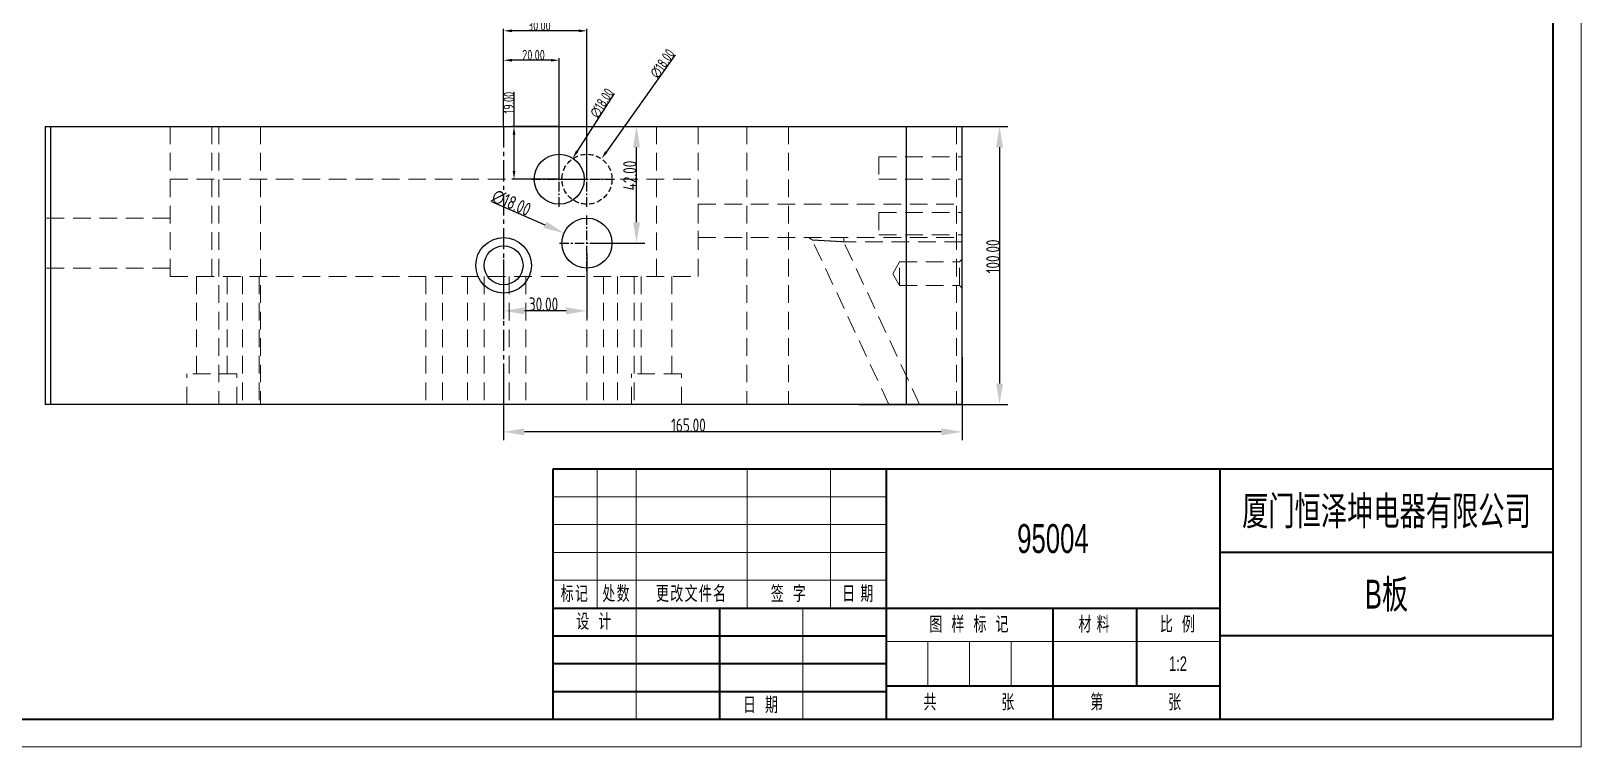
# Model space of a CAD drawing. Header units: millimetres. Extents: x 877 to 3677, y 1642 to 2236.
# Drawn here: x 2094 to 2652, y 1642 to 1899 of the extents above; entities that cross this region are included whole.
import ezdxf
from ezdxf.enums import TextEntityAlignment as Align

# ---------------------------------------------------------------- set-up
doc = ezdxf.new("R2010")
doc.units = ezdxf.units.MM
doc.linetypes.add('CENTER', pattern=[0.6, 0.375, -0.075, 0.075, -0.075])
doc.linetypes.add('HIDDEN', pattern=[9.525, 6.35, -3.175])
doc.layers.get('Defpoints').update_dxf_attribs({"lineweight": 5})
for name, color, linetype, lineweight in [('DEFAULT_2', 8, 'HIDDEN', 18), ('dim', 82, 'Continuous', 9), ('文字层', 3, 'Continuous', 18), ('粗实线', 7, 'Continuous', 30), ('粗实线层', 7, 'Continuous', 35), ('细实线层', 7, 'Continuous', 18)]:
    doc.layers.add(name, color=color, linetype=linetype, lineweight=lineweight)
doc.styles.add('标准', font='FSGB2312.ttf', dxfattribs={"width": 0.667})
doc.styles.add('标注', font='isocp.shx', dxfattribs={"width": 0.8, "bigfont": 'hztxt.shx'})
doc.dimstyles.new('副本 a4', dxfattribs={"dimscale": 1.5, "dimtxt": 3.2, "dimasz": 5, "dimexe": 2, "dimexo": 0, "dimgap": 0, "dimtad": 1, "dimzin": 0, "dimdsep": 46, "dimtxsty": '标注', "dimcen": 0, "dimdle": 3, "dimclrd": 4, "dimclre": 4, "dimclrt": 6, "dimazin": 0, "dimtfac": 1, "dimtofl": 0, "dimtmove": 0, "dimatfit": 3, "dimfxl": 0, "dimtolj": 1, "dimarcsym": 0})

# ---------------------------------------------------------------- blocks, each defined once
blk = doc.blocks.new('A3图框')
at = {"layer": '粗实线层'}
for p, q in [((205, -143.5), (205, 143.5)), ((-185, -143.5), (205, -143.5))]:
    blk.add_line(p, q, dxfattribs=at)
at = {"layer": '细实线层'}
for p, q in [((210, -148.5), (210, 148.5)), ((-210, -148.5), (210, -148.5))]:
    blk.add_line(p, q, dxfattribs=at)
at = {"layer": '文字层', "style": '标准', "width": 0.667}
blk.add_attdef('图纸编号', text='', height=5.19, rotation=180, dxfattribs=at).set_placement((-160, 138.5), align=Align.MIDDLE_CENTER)
for tag, p in [('登记', (-197.5, -91)), ('旧底图总号', (-197.5, -101)), ('底图总号', (-197.5, -111)), ('签字', (-197.5, -121)), ('签字日期', (-197.5, -131)), ('档案员', (-203.75, -141)), ('日期', (-191.25, -141))]:
    blk.add_attdef(tag, text='', height=2.6, dxfattribs=at).set_placement(p, align=Align.MIDDLE_CENTER)
blk = doc.blocks.new('A3标题栏')
at = {"layer": '粗实线层'}
for p, q in [((-180, 45), (-180, 0)), ((0, 45), (-180, 45)), ((-120, 45), (-120, 0)), ((-60, 45), (-60, 0)), ((0, 0), (0, 45)), ((0, 30), (-60, 30)), ((-180, 20), (-60, 20)), ((-150, 20), (-150, 0)), ((-90, 20), (-90, 0)), ((-75, 20), (-75, 6)), ((-180, 15), (-120, 15)), ((0, 15), (-60, 15)), ((-180, 10), (-120, 10)), ((-120, 6), (-60, 6)), ((-180, 5), (-120, 5)), ((-180, 0), (0, 0))]:
    blk.add_line(p, q, dxfattribs=at)
at = {"layer": '细实线层'}
for p, q in [((-172, 45), (-172, 20)), ((-165, 45), (-165, 0)), ((-145, 45), (-145, 20)), ((-130, 45), (-130, 20)), ((-180, 40), (-120, 40)), ((-180, 35), (-120, 35)), ((-180, 30), (-120, 30)), ((-180, 25), (-120, 25)), ((-135, 20), (-135, 0)), ((-120, 14), (-60, 14)), ((-112.5, 14), (-112.5, 6)), ((-105, 14), (-105, 6)), ((-97.5, 14), (-97.5, 6))]:
    blk.add_line(p, q, dxfattribs=at)
at = {"layer": '文字层', "attachment_point": 5, "line_spacing_factor": 0.963108, "style": '标准'}
for s, insert, char_height, width in [('\\T1.1;标记', (-176, 22.5), 2.569, 14), ('\\T1.1;处数', (-168.5, 22.5), 2.569, 12), ('\\T1.1;更改文件名', (-155, 22.5), 2.5694, 38), ('\\T1.1;签  字', (-137.5, 22.5), 2.569, 28), ('\\T1.1;日 期', (-125, 22.5), 2.569, 18), ('\\T1.1;设  计', (-172.5, 17.5), 2.569, 28), ('\\T1.1;图  样  标  记', (-105, 17), 2.5694, 58), ('{\\T1.1;材 料}', (-82.5, 17), 2.5694, 28), ('\\T1.1;比  例', (-67.5, 17), 2.569, 28), ('\\T1.1;日  期', (-142.5, 2.5), 2.569, 28), ('\\T1.1;共', (-112, 3), 2.569, 8), ('\\T1.1;张', (-98, 3), 2.569, 8), ('\\T1.1;第', (-82, 3), 2.569, 8), ('\\T1.1;张', (-68, 3), 2.569, 8)]:
    blk.add_mtext(s, dxfattribs=dict(at, insert=insert, char_height=char_height, width=width))
at = {"layer": '文字层', "style": '标准'}
for tag, height, width, p in [('标记D', 2.6, 0.667, (-176, 42.5)), ('处数D', 2.6, 0.620663, (-168.5, 42.5)), ('更改文件名D', 2.6, 0.667, (-155, 42.5)), ('更改签字D', 2.6, 0.667, (-137.5, 42.5)), ('更改日期D', 2.6, 0.512634, (-125, 42.5)), ('标记C', 2.6, 0.667, (-176, 37.5)), ('处数C', 2.6, 0.620663, (-168.5, 37.5)), ('更改文件名C', 2.6, 0.667, (-155, 37.5)), ('更改签字C', 2.6, 0.667, (-137.5, 37.5)), ('更改日期C', 2.6, 0.512634, (-125, 37.5)), ('单位名称', 5.19, 0.667, (-30, 37.5)), ('标记B', 2.6, 0.667, (-176, 32.5)), ('处数B', 2.6, 0.620663, (-168.5, 32.5)), ('更改文件名B', 2.6, 0.667, (-155, 32.5)), ('更改签字B', 2.6, 0.667, (-137.5, 32.5)), ('更改日期B', 2.6, 0.512634, (-125, 32.5)), ('模具编号', 5.19, 0.667, (-90, 32.5)), ('标记A', 2.6, 0.667, (-176, 27.5)), ('处数A', 2.6, 0.620663, (-168.5, 27.5)), ('更改文件名A', 2.6, 0.667, (-155, 27.5)), ('更改签字A', 2.6, 0.667, (-137.5, 27.5)), ('更改日期A', 2.6, 0.512634, (-125, 27.5)), ('图纸名称', 5.19, 0.667, (-30, 22.5)), ('设计', 2.6, 0.667, (-157.5, 17.5)), ('图样标记S', 2.6, 0.370235, (-116.25, 10)), ('图样标记A', 2.6, 0.370235, (-108.75, 10)), ('图样标记B', 2.6, 0.370235, (-101.25, 10)), ('图样标记C', 2.6, 0.370235, (-93.75, 10)), ('材料', 2.6, 0.667, (-82.5, 10)), ('图纸比例', 2.6, 0.667, (-67.5, 10)), ('图纸编号', 5.19, 0.667, (-30, 7.5)), ('设计日期', 2.6, 0.667, (-127.5, 2.5)), ('页数', 2.6, 0.667, (-105, 3)), ('页码', 2.6, 0.667, (-75, 3))]:
    blk.add_attdef(tag, text='', height=height, dxfattribs=dict(at, width=width)).set_placement(p, align=Align.MIDDLE_CENTER)
blk = doc.blocks.new('A3A-C-Mechanical')
blk.add_blockref('A3图框', (0, 0))
blk.add_blockref('A3标题栏', (205, -143.5)).add_auto_attribs({'图纸名称': 'B板', '模具编号': '95004', '图纸比例': '1:2', '单位名称': '厦门恒泽坤电器有限公司'})
blk = doc.blocks.new('*D274')
at = {"layer": 'Defpoints', "color": 0, "transparency": 16777216}
for p in [(2305.31, 1864.99), (2311.65, 1864.99), (2297.5, 1822.99)]:
    blk.add_point(p, dxfattribs=at)
at = {"layer": '粗实线', "color": 4, "lineweight": -2, "transparency": 16777216}
for p, q in [((2305.31, 1864.99), (2314.65, 1864.99)), ((2311.65, 1830.49), (2311.65, 1857.49)), ((2297.5, 1822.99), (2314.65, 1822.99))]:
    blk.add_line(p, q, dxfattribs=at)
at = {"layer": '粗实线', "color": 4, "transparency": 16777216}
for points in [[(2310.4, 1857.49), (2312.9, 1857.49), (2311.65, 1864.99)], [(2310.4, 1830.49), (2312.9, 1830.49), (2311.65, 1822.99)]]:
    blk.add_solid(points, dxfattribs=at)
at = {"layer": '粗实线', "color": 6, "transparency": 16777216, "insert": (2309.25, 1847.31), "char_height": 4.8, "attachment_point": 5, "rotation": 90, "style": '标注'}
blk.add_mtext('\\A1;42.00', dxfattribs=at)
blk = doc.blocks.new('*D275')
at = {"layer": 'Defpoints', "color": 0, "transparency": 16777216}
for p in [(2293.83, 1819.24), (2263.83, 1817.05), (2263.83, 1798.64)]:
    blk.add_point(p, dxfattribs=at)
at = {"layer": '粗实线', "color": 4, "lineweight": -2, "transparency": 16777216}
for p, q in [((2293.83, 1819.24), (2293.83, 1795.64)), ((2263.83, 1817.05), (2263.83, 1795.64)), ((2286.33, 1798.64), (2271.33, 1798.64))]:
    blk.add_line(p, q, dxfattribs=at)
at = {"layer": '粗实线', "color": 4, "transparency": 16777216}
for points in [[(2271.33, 1799.89), (2271.33, 1797.39), (2263.83, 1798.64)], [(2286.33, 1799.89), (2286.33, 1797.39), (2293.83, 1798.64)]]:
    blk.add_solid(points, dxfattribs=at)
at = {"layer": '粗实线', "color": 6, "transparency": 16777216, "insert": (2278.21, 1801.04), "char_height": 4.8, "attachment_point": 5, "style": '标注'}
blk.add_mtext('\\A1;30.00', dxfattribs=at)
blk = doc.blocks.new('*D276')
at = {"layer": 'Defpoints', "color": 0, "transparency": 16777216}
for p in [(2285.59, 1826.59), (2302.08, 1819.38)]:
    blk.add_point(p, dxfattribs=at)
at = {"layer": '粗实线', "color": 4, "lineweight": -2, "transparency": 16777216}
blk.add_line((2259.53, 1837.99), (2278.72, 1829.6), dxfattribs=at)
at = {"layer": '粗实线', "color": 4, "transparency": 16777216}
blk.add_solid([(2279.22, 1830.74), (2278.21, 1828.45), (2285.59, 1826.59)], dxfattribs=at)
at = {"layer": '粗实线', "color": 6, "transparency": 16777216, "insert": (2266.65, 1837.5), "char_height": 4.8, "attachment_point": 5, "rotation": 336.3723, "style": '标注'}
blk.add_mtext('\\A1;∅18.00', dxfattribs=at)
blk = doc.blocks.new('*D277')
at = {"layer": 'Defpoints', "color": 0, "transparency": 16777216}
for p in [(2401.12, 1864.99), (2391.76, 1764.99), (2442.29, 1764.99)]:
    blk.add_point(p, dxfattribs=at)
at = {"layer": '粗实线', "color": 4, "lineweight": -2, "transparency": 16777216}
for p, q in [((2401.12, 1864.99), (2445.29, 1864.99)), ((2442.29, 1857.49), (2442.29, 1772.49)), ((2391.76, 1764.99), (2445.29, 1764.99))]:
    blk.add_line(p, q, dxfattribs=at)
at = {"layer": '粗实线', "color": 4, "transparency": 16777216}
for points in [[(2441.04, 1857.49), (2443.54, 1857.49), (2442.29, 1864.99)], [(2441.04, 1772.49), (2443.54, 1772.49), (2442.29, 1764.99)]]:
    blk.add_solid(points, dxfattribs=at)
at = {"layer": '粗实线', "color": 6, "transparency": 16777216, "insert": (2439.89, 1818.22), "char_height": 4.8, "attachment_point": 5, "rotation": 90, "style": '标注'}
blk.add_mtext('\\A1;100.00', dxfattribs=at)
blk = doc.blocks.new('*D282')
at = {"layer": 'Defpoints', "color": 0, "transparency": 16777216}
for p in [(2428.83, 1782.01), (2263.83, 1778.63), (2263.83, 1755.1)]:
    blk.add_point(p, dxfattribs=at)
at = {"layer": '粗实线', "color": 4, "lineweight": -2, "transparency": 16777216}
for p, q in [((2428.83, 1782.01), (2428.83, 1752.1)), ((2263.83, 1778.63), (2263.83, 1752.1)), ((2421.33, 1755.1), (2271.33, 1755.1))]:
    blk.add_line(p, q, dxfattribs=at)
at = {"layer": '粗实线', "color": 4, "transparency": 16777216}
for points in [[(2271.33, 1756.35), (2271.33, 1753.85), (2263.83, 1755.1)], [(2421.33, 1756.35), (2421.33, 1753.85), (2428.83, 1755.1)]]:
    blk.add_solid(points, dxfattribs=at)
at = {"layer": '粗实线', "color": 6, "transparency": 16777216, "insert": (2330.34, 1757.5), "char_height": 4.8, "attachment_point": 5, "style": '标注'}
blk.add_mtext('\\A1;165.00', dxfattribs=at)
blk = doc.blocks.new('*D349')
at = {"layer": 'Defpoints', "color": 0, "transparency": 16777216}
for p in [(2267.58, 1864.99), (2283.83, 1864.99), (2283.83, 1845.99)]:
    blk.add_point(p, dxfattribs=at)
at = {"layer": 'dim', "color": 4, "linetype": 'Continuous', "lineweight": -2, "transparency": 16777216}
for p, q in [((2267.58, 1864.99), (2267.58, 1877.44)), ((2283.83, 1864.99), (2266.83, 1864.99)), ((2267.58, 1848.99), (2267.58, 1861.99)), ((2283.83, 1845.99), (2266.83, 1845.99))]:
    blk.add_line(p, q, dxfattribs=at)
at = {"layer": 'dim', "color": 4, "transparency": 16777216}
for points in [[(2267.08, 1861.99), (2268.08, 1861.99), (2267.58, 1864.99)], [(2267.08, 1848.99), (2268.08, 1848.99), (2267.58, 1845.99)]]:
    blk.add_solid(points, dxfattribs=at)
at = {"layer": 'dim', "color": 6, "transparency": 16777216, "insert": (2265.7, 1873.53), "char_height": 3.75, "attachment_point": 5, "rotation": 90, "style": '标注'}
blk.add_mtext('\\A1;19.00', dxfattribs=at)
blk = doc.blocks.new('*D350')
at = {"layer": 'Defpoints', "color": 0, "transparency": 16777216}
for p in [(2288.7, 1853.56), (2278.96, 1838.42)]:
    blk.add_point(p, dxfattribs=at)
at = {"layer": 'dim', "color": 4, "linetype": 'Continuous', "lineweight": -2, "transparency": 16777216}
blk.add_line((2303.64, 1876.78), (2290.32, 1856.08), dxfattribs=at)
at = {"layer": 'dim', "color": 4, "transparency": 16777216}
blk.add_solid([(2289.9, 1856.35), (2290.74, 1855.81), (2288.7, 1853.56)], dxfattribs=at)
at = {"layer": 'dim', "color": 6, "transparency": 16777216, "insert": (2299.22, 1873.38), "char_height": 3.75, "attachment_point": 5, "rotation": 57.2518, "style": '标注'}
blk.add_mtext('\\A1;∅18.00', dxfattribs=at)
blk = doc.blocks.new('*D363')
at = {"layer": 'Defpoints', "color": 0, "transparency": 16777216}
for p in [(2263.83, 1888.79), (2263.83, 1864.99), (2283.83, 1845.99)]:
    blk.add_point(p, dxfattribs=at)
at = {"layer": 'dim', "color": 4, "linetype": 'Continuous', "lineweight": -2, "transparency": 16777216}
for p, q in [((2263.83, 1864.99), (2263.83, 1889.54)), ((2280.83, 1888.79), (2266.83, 1888.79)), ((2283.83, 1845.99), (2283.83, 1889.54))]:
    blk.add_line(p, q, dxfattribs=at)
at = {"layer": 'dim', "color": 4, "transparency": 16777216}
for points in [[(2266.83, 1889.29), (2266.83, 1888.29), (2263.83, 1888.79)], [(2280.83, 1889.29), (2280.83, 1888.29), (2283.83, 1888.79)]]:
    blk.add_solid(points, dxfattribs=at)
at = {"layer": 'dim', "color": 6, "transparency": 16777216, "insert": (2274.6, 1890.67), "char_height": 3.75, "attachment_point": 5, "style": '标注'}
blk.add_mtext('\\A1;20.00', dxfattribs=at)
blk = doc.blocks.new('*D364')
at = {"layer": 'Defpoints', "color": 0, "transparency": 16777216}
for p in [(2263.83, 1899.37), (2263.83, 1864.99), (2293.83, 1845.99)]:
    blk.add_point(p, dxfattribs=at)
at = {"layer": 'dim', "color": 4, "linetype": 'Continuous', "lineweight": -2, "transparency": 16777216}
for p, q in [((2263.83, 1864.99), (2263.83, 1900.12)), ((2290.83, 1899.37), (2266.83, 1899.37)), ((2293.83, 1845.99), (2293.83, 1900.12))]:
    blk.add_line(p, q, dxfattribs=at)
at = {"layer": 'dim', "color": 4, "transparency": 16777216}
for points in [[(2266.83, 1899.87), (2266.83, 1898.87), (2263.83, 1899.37)], [(2290.83, 1899.87), (2290.83, 1898.87), (2293.83, 1899.37)]]:
    blk.add_solid(points, dxfattribs=at)
at = {"layer": 'dim', "color": 6, "transparency": 16777216, "insert": (2276.67, 1901.25), "char_height": 3.75, "attachment_point": 5, "style": '标注'}
blk.add_mtext('\\A1;30.00', dxfattribs=at)
blk = doc.blocks.new('*D365')
at = {"layer": 'Defpoints', "color": 0, "transparency": 16777216}
for p in [(2299.03, 1853.33), (2288.63, 1838.64)]:
    blk.add_point(p, dxfattribs=at)
at = {"layer": 'dim', "color": 4, "linetype": 'Continuous', "lineweight": -2, "transparency": 16777216}
blk.add_line((2325.56, 1890.79), (2300.77, 1855.78), dxfattribs=at)
at = {"layer": 'dim', "color": 4, "transparency": 16777216}
blk.add_solid([(2300.36, 1856.07), (2301.18, 1855.49), (2299.03, 1853.33)], dxfattribs=at)
at = {"layer": 'dim', "color": 6, "transparency": 16777216, "insert": (2321, 1887.59), "char_height": 3.75, "attachment_point": 5, "rotation": 54.6944, "style": '标注'}
blk.add_mtext('\\A1;∅18.00', dxfattribs=at)

msp = doc.modelspace()

# ---------------------------------------------------------------- linework, layer by layer
at = {"color": 7, "linetype": 'Continuous'}
for p, q in [((2098.832, 1864.986), (2098.832, 1764.986)), ((2098.832, 1864.986), (2428.832, 1864.986)), ((2100.832, 1864.986), (2100.832, 1764.986)), ((2408.832, 1764.986), (2408.832, 1864.986)), ((2428.832, 1764.986), (2428.832, 1864.986)), ((2428.832, 1764.986), (2098.832, 1764.986))]:
    msp.add_line(p, q, dxfattribs=at)
at = {"color": 1, "linetype": 'CENTER', "ltscale": 20.32}
msp.add_line((2263.832, 1864.986), (2263.832, 1764.986), dxfattribs=at)
at = {"color": 1, "linetype": 'CENTER', "ltscale": 9.144}
for p, q in [((2283.832, 1836.086), (2283.832, 1855.886)), ((2293.832, 1836.086), (2293.832, 1855.886)), ((2273.932, 1845.986), (2293.732, 1845.986)), ((2283.932, 1845.986), (2303.732, 1845.986)), ((2293.832, 1813.086), (2293.832, 1832.886)), ((2283.932, 1822.986), (2303.732, 1822.986))]:
    msp.add_line(p, q, dxfattribs=at)
at = {"color": 7, "linetype": 'Continuous'}
for centre, radius in [((2283.832, 1845.986), 9), ((2293.832, 1822.986), 9), ((2263.832, 1814.986), 10), ((2263.832, 1814.986), 7)]:
    msp.add_circle(centre, radius, dxfattribs=at)
at = {"color": 8, "linetype": 'HIDDEN', "ltscale": 0.3}
msp.add_circle((2293.832, 1845.986), 9, dxfattribs=at)
at = {"layer": 'DEFAULT_2', "color": 8, "linetype": 'HIDDEN'}
for p, q in [((2098.832, 1864.836), (2143.832, 1864.836)), ((2143.832, 1864.986), (2143.832, 1810.986)), ((2158.832, 1864.986), (2158.832, 1810.986)), ((2161.332, 1864.986), (2161.332, 1764.986)), ((2176.332, 1864.986), (2176.332, 1764.986)), ((2187.543, 1864.986), (2187.543, 1864.836)), ((2187.543, 1864.836), (2197.543, 1864.836)), ((2197.543, 1864.986), (2197.543, 1864.836)), ((2272.122, 1864.986), (2272.122, 1864.836)), ((2272.122, 1864.836), (2282.122, 1864.836)), ((2282.122, 1864.986), (2282.122, 1864.836)), ((2318.832, 1810.986), (2318.832, 1864.986)), ((2333.832, 1864.986), (2333.832, 1810.986)), ((2351.332, 1864.986), (2351.332, 1764.986)), ((2366.332, 1864.986), (2366.332, 1764.986)), ((2426.832, 1864.986), (2426.832, 1764.986)), ((2398.832, 1853.986), (2398.832, 1845.986)), ((2398.832, 1853.986), (2428.832, 1853.986)), ((2143.832, 1845.986), (2333.832, 1845.986)), ((2398.832, 1845.986), (2428.832, 1845.986)), ((2333.799, 1836.986), (2333.799, 1824.986)), ((2333.799, 1836.986), (2428.832, 1836.986)), ((2143.832, 1831.986), (2098.832, 1831.986)), ((2398.832, 1833.986), (2428.832, 1833.986)), ((2398.832, 1833.986), (2398.832, 1825.986)), ((2333.799, 1824.986), (2428.832, 1824.986)), ((2373.534, 1824.986), (2374.894, 1824.12)), ((2374.894, 1824.12), (2374.894, 1824.12)), ((2402.468, 1764.986), (2374.894, 1824.12)), ((2386.223, 1824.986), (2386.223, 1823.486)), ((2398.832, 1825.986), (2428.832, 1825.986)), ((2428.832, 1823.486), (2386.223, 1823.486)), ((2413.502, 1764.986), (2386.223, 1823.486)), ((2143.832, 1813.986), (2098.832, 1813.986)), ((2403.832, 1811.986), (2406.286, 1816.236)), ((2406.286, 1816.236), (2427.832, 1816.236)), ((2406.286, 1807.736), (2406.286, 1816.236)), ((2427.832, 1816.236), (2428.832, 1817.236)), ((2427.832, 1807.736), (2427.832, 1816.236)), ((2143.832, 1810.986), (2333.832, 1810.986)), ((2153.332, 1810.986), (2153.332, 1775.986)), ((2164.332, 1810.986), (2164.332, 1775.986)), ((2169.836, 1810.986), (2169.836, 1764.986)), ((2175.836, 1810.986), (2175.836, 1764.986)), ((2235.832, 1810.986), (2235.832, 1764.986)), ((2241.832, 1810.986), (2241.832, 1764.986)), ((2250.832, 1810.986), (2250.832, 1764.986)), ((2256.832, 1810.986), (2256.832, 1764.986)), ((2265.832, 1810.986), (2265.832, 1764.986)), ((2271.832, 1810.986), (2271.832, 1764.986)), ((2293.829, 1810.986), (2293.829, 1764.986)), ((2299.829, 1810.986), (2299.829, 1764.986)), ((2304.832, 1810.986), (2304.832, 1764.986)), ((2310.832, 1810.986), (2310.832, 1764.986)), ((2313.332, 1810.986), (2313.332, 1775.986)), ((2324.332, 1810.986), (2324.332, 1775.986)), ((2403.832, 1811.986), (2406.286, 1807.736)), ((2406.286, 1807.736), (2427.832, 1807.736)), ((2427.832, 1807.736), (2428.832, 1806.736)), ((2149.832, 1764.986), (2149.832, 1775.986)), ((2167.832, 1775.986), (2149.832, 1775.986)), ((2167.832, 1764.986), (2167.832, 1775.986)), ((2309.832, 1764.986), (2309.832, 1775.986)), ((2327.832, 1775.986), (2309.832, 1775.986)), ((2327.832, 1764.986), (2327.832, 1775.986))]:
    msp.add_line(p, q, dxfattribs=at)
for points, knots in [([(2386.223, 1823.486), (2385.531, 1823.52), (2384.165, 1823.599), (2382.164, 1823.715), (2380.28, 1823.818), (2378.812, 1823.901), (2377.746, 1823.961), (2377.05, 1823.999), (2376.437, 1824.033), (2375.918, 1824.063), (2375.547, 1824.084), (2375.304, 1824.098), (2375.165, 1824.104), (2375.055, 1824.11), (2374.974, 1824.112), (2374.926, 1824.118), (2374.9, 1824.116), (2374.894, 1824.12)], [0, 0, 0, 0, 0.1832229, 0.3617262, 0.5299348, 0.6822569, 0.7504342, 0.8121504, 0.8665236, 0.9126734, 0.9497605, 0.9646503, 0.9769708, 0.9866706, 0.9937433, 0.9981848, 1, 1, 1, 1]), ([(2374.894, 1824.12), (2374.894, 1824.119), (2374.902, 1824.12), (2374.912, 1824.117), (2374.932, 1824.117), (2374.973, 1824.114), (2375.044, 1824.111), (2375.152, 1824.105), (2375.289, 1824.098), (2375.455, 1824.089), (2375.649, 1824.078), (2375.961, 1824.06), (2376.414, 1824.035), (2377.025, 1824.001), (2377.721, 1823.962), (2378.491, 1823.919), (2379.325, 1823.872), (2380.539, 1823.804), (2382.15, 1823.716), (2384.158, 1823.599), (2385.528, 1823.52), (2386.223, 1823.486)], [0, 0, 0, 0, 0.000381, 0.0014379, 0.0031709, 0.0055774, 0.0123991, 0.0218791, 0.0339931, 0.0486912, 0.0658786, 0.0854558, 0.1313816, 0.1856428, 0.2473458, 0.3155899, 0.3895042, 0.4682393, 0.6369652, 0.8160911, 1, 1, 1, 1])]:
    msp.add_open_spline(points, degree=3, knots=knots, dxfattribs=at)

# ---------------------------------------------------------------- block references
at = {"xscale": 2, "yscale": 2, "zscale": 2}
msp.add_blockref('A3A-C-Mechanical', (2231.503, 1938.708), dxfattribs=at)

# ---------------------------------------------------------------- dimensions: what is measured, and where the dimension line sits
at = {"layer": 'dim'}
for base, p1, picture, middle in [((2263.832, 1899.37), (2293.832, 1845.986), '*D364', (2276.671, 1899.37)), ((2263.832, 1888.793), (2283.832, 1845.986), '*D363', (2274.596, 1888.793))]:
    dim = msp.add_linear_dim(base=base, p1=p1, p2=(2263.832, 1864.986), dimstyle='副本 a4', override={"dimtxt": 2.5, "dimasz": 2, "dimexe": 0.49975}, dxfattribs=at)
    dim.commit()
    dim.dimension.update_dxf_attribs({"geometry": picture, "text_midpoint": middle, "dimtype": 160})
for p1, p2, picture, middle in [((2288.631, 1838.641), (2299.034, 1853.331), '*D365', (2322.525, 1886.502)), ((2278.964, 1838.417), (2288.701, 1853.556), '*D350', (2300.798, 1872.364))]:
    dim = msp.add_diameter_dim_2p(p1=p1, p2=p2, dimstyle='副本 a4', override={"dimtxt": 2.5, "dimasz": 2, "dimexe": 0.49975}, dxfattribs=at)
    dim.commit()
    dim.dimension.update_dxf_attribs({"geometry": picture, "text_midpoint": middle, "dimtype": 163})
dim = msp.add_linear_dim(base=(2267.578, 1864.986), p1=(2283.832, 1845.986), p2=(2283.832, 1864.986), angle=90, dimstyle='副本 a4', override={"dimtxt": 2.5, "dimasz": 2, "dimexe": 0.49975}, dxfattribs=at)
dim.commit()
dim.dimension.update_dxf_attribs({"geometry": '*D349', "text_midpoint": (2267.578, 1873.53), "dimtype": 160})
at = {"layer": '粗实线'}
for base, p1, p2, picture, middle in [((2311.652, 1864.986), (2297.498, 1822.986), (2305.307, 1864.986), '*D274', (2311.652, 1847.308)), ((2442.288, 1764.986), (2401.118, 1864.986), (2391.762, 1764.986), '*D277', (2442.288, 1818.224))]:
    dim = msp.add_linear_dim(base=base, p1=p1, p2=p2, angle=90, dimstyle='副本 a4', dxfattribs=at)
    dim.commit()
    dim.dimension.update_dxf_attribs({"geometry": picture, "text_midpoint": middle, "dimtype": 160})
dim = msp.add_diameter_dim_2p(p1=(2302.078, 1819.379), p2=(2285.587, 1826.593), dimstyle='副本 a4', dxfattribs=at)
dim.commit()
dim.dimension.update_dxf_attribs({"geometry": '*D276', "text_midpoint": (2266.648, 1837.498)})
for base, p1, p2, picture, middle in [((2263.832, 1798.639), (2293.832, 1819.241), (2263.832, 1817.047), '*D275', (2278.212, 1798.639)), ((2263.832, 1755.105), (2428.832, 1782.006), (2263.832, 1778.63), '*D282', (2330.344, 1755.105))]:
    dim = msp.add_linear_dim(base=base, p1=p1, p2=p2, dimstyle='副本 a4', dxfattribs=at)
    dim.commit()
    dim.dimension.update_dxf_attribs({"geometry": picture, "text_midpoint": middle, "dimtype": 160})

doc.saveas('drawing.dxf')
